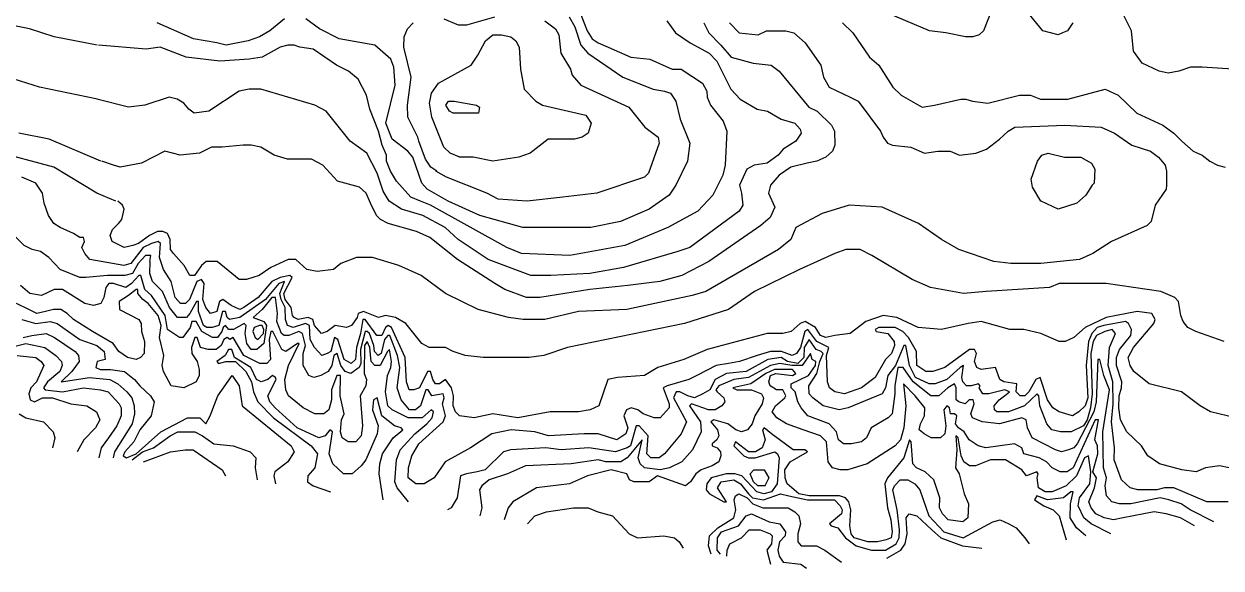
# Model space of a CAD drawing. Extents: x 3000 to 7000, y 3135 to 5000.
# Drawn here: x 3901 to 4499, y 3135 to 3406 of the extents above; entities that cross this region are included whole.
import ezdxf

# ---------------------------------------------------------------- set-up
doc = ezdxf.new("R2010")
doc.units = 0
doc.header["$MEASUREMENT"] = 0
doc.layers.add('TOPO_DIG', color=1, linetype='Continuous')

msp = doc.modelspace()

# ---------------------------------------------------------------- linework, layer by layer
at = {"layer": 'TOPO_DIG', "color": 1, "linetype": 'Continuous'}
msp.add_line((4409, 3318, 38), (4404.8125, 3325, 38), dxfattribs=at)
at = {"layer": 'TOPO_DIG', "color": 3, "linetype": 'Continuous'}
for points, elevation in [([(4384.71875, 3414), (4380.375, 3403), (4378.1875, 3401), (4375, 3400), (4371.4375, 3400), (4361.59375, 3402), (4353.3125, 3403), (4329.78125, 3413)], 32), ([(4031.34375, 3409), (4023.9375, 3403), (4018.75, 3400), (4013.125, 3398), (4002.1875, 3396), (3997.5625, 3397), (3985.8125, 3399), (3967.6875, 3407)], 44), ([(4112.96875, 3318), (4102.5, 3324), (4099.875, 3327), (4095.3125, 3340), (4092.9375, 3343), (4085.0625, 3349), (4081.9375, 3357), (4086.53125, 3376), (4085.875, 3385), (4084.40625, 3389), (4076.40625, 3396), (4058.59375, 3399), (4048.8125, 3404), (4042, 3409)], 44), ([(4173.5, 3410), (4176.3125, 3405), (4179.3125, 3396), (4182.6875, 3392), (4200.3125, 3380), (4215.40625, 3374), (4221, 3373), (4224.09375, 3372), (4226.6875, 3368), (4228.84375, 3359), (4233.65625, 3347), (4232.46875, 3338), (4226.71875, 3326), (4223.375, 3321)], 44), ([(4222.1875, 3408), (4226.59375, 3402), (4233.9375, 3397), (4243.375, 3392), (4247.15625, 3388), (4254.21875, 3374), (4258.90625, 3369), (4267.25, 3364), (4272.5625, 3363), (4279.375, 3359), (4286.09375, 3357), (4288.8125, 3354), (4289.25, 3352), (4286.625, 3348), (4280.25, 3344), (4277.75, 3341), (4272.28125, 3337), (4265.84375, 3336), (4262.125, 3334), (4258.4375, 3326), (4259.5, 3322)], 40), ([(4424.9375, 3407), (4422.21875, 3403), (4419.84375, 3402), (4417.5625, 3401), (4410.03125, 3403), (4401.8125, 3413)], 32), ([(4504.875, 3384), (4489.46875, 3385), (4483.6875, 3385), (4477.90625, 3383), (4472.5, 3382), (4468, 3383), (4459.625, 3387), (4455.21875, 3393), (4454.3125, 3403), (4450.1875, 3411)], 32), ([(4253.5, 3407), (4258.34375, 3402), (4267.90625, 3401), (4272.03125, 3403), (4281.6875, 3403), (4285.59375, 3402), (4291.21875, 3397), (4299.1875, 3386), (4300.375, 3380), (4303.3125, 3375), (4313.75, 3370), (4317.71875, 3368), (4328.90625, 3353), (4330.1875, 3350), (4332.34375, 3347), (4334.84375, 3346), (4344, 3345), (4350.9375, 3342), (4357.5625, 3343), (4363.71875, 3343), (4368.40625, 3341), (4376.5625, 3342), (4381.875, 3344), (4388.40625, 3349), (4392.75, 3353), (4396.0625, 3355), (4421, 3356), (4439.125, 3355), (4445.8125, 3352), (4454.5, 3346), (4463.8125, 3343), (4467.71875, 3340), (4471.03125, 3336), (4471.78125, 3333), (4471.75, 3326)], 36), ([(4118.78125, 3340), (4113.9375, 3342), (4110.9375, 3345), (4104.90625, 3360), (4103.6875, 3367), (4104.6875, 3372), (4108.25, 3377), (4124.5625, 3386), (4127.84375, 3391), (4131.71875, 3398), (4135.25, 3401), (4139.625, 3401), (4144.375, 3400), (4146.75, 3398), (4148.53125, 3395), (4149.1875, 3384), (4150.9375, 3374), (4156.78125, 3368), (4160.15625, 3366), (4181.78125, 3361), (4184.4375, 3357), (4182.875, 3352), (4179.90625, 3350), (4176.0625, 3349), (4162.90625, 3349), (4153.90625, 3342), (4148.25, 3340), (4135.3125, 3338), (4125.5, 3340), (4118.375, 3340)], 48), ([(3937.875, 3369), (3909, 3375), (3896.28125, 3379)], 40), ([(4083.625, 3318), (4080.59375, 3323), (4077.625, 3332), (4072.46875, 3342), (4064.15625, 3348), (4052.0625, 3363), (4046.4375, 3366), (4019.53125, 3374), (4013.65625, 3374), (4008.625, 3373), (3993.5, 3363), (3986.21875, 3362), (3983.46875, 3364), (3981, 3367), (3977.75, 3369), (3973.65625, 3370), (3961.5625, 3366), (3953.375, 3365), (3937.625, 3369)], 40), ([(3947.125, 3318), (3937.625, 3322), (3916.0625, 3335), (3886.09375, 3343), (3881.34375, 3343), (3876.0625, 3343), (3869.6875, 3341), (3863.53125, 3336), (3856.21875, 3326), (3851.75, 3319), (3845.84375, 3316), (3842.625, 3316), (3840.6875, 3319), (3838.46875, 3329), (3832.8125, 3336), (3827.6875, 3338), (3822.5, 3337), (3815.84375, 3331), (3812.71875, 3330), (3806.6875, 3330), (3803.4375, 3333), (3800.15625, 3342), (3799.09375, 3358)], 36), ([(4471.75, 3326), (4471.5, 3324), (4466.0625, 3316), (4464.125, 3308), (4462.0625, 3306), (4444.25, 3298), (4434.9375, 3292), (4428.3125, 3289), (4409, 3287), (4394.0625, 3287), (4385.5625, 3288), (4367.96875, 3294), (4359.4375, 3299), (4347.875, 3307), (4329.8125, 3315), (4313.3125, 3316), (4299.84375, 3312), (4286.71875, 3305), (4284.15625, 3299), (4277.90625, 3294), (4241.75, 3273), (4234.9375, 3271), (4202.25, 3264), (4178.125, 3263), (4161.34375, 3259), (4150.40625, 3259), (4143.09375, 3260), (4128.03125, 3264), (4111.71875, 3272), (4099.46875, 3281), (4088.40625, 3286), (4075.15625, 3290), (4067.1875, 3290), (4059.375, 3287), (4055.6875, 3284), (4047.65625, 3283), (4042.375, 3284), (4037.03125, 3289), (4033.15625, 3289), (4024.46875, 3285), (4018.59375, 3281), (4012.25, 3279), (4008.59375, 3279), (3997.6875, 3288), (3994.875, 3288), (3992.1875, 3288), (3989.8125, 3286), (3986.3125, 3281), (3984.03125, 3281), (3981.1875, 3286), (3975.875, 3292)], 36), ([(3975.875, 3292), (3974.40625, 3294), (3974.1875, 3299), (3972.8125, 3302), (3970.5625, 3303), (3967.9375, 3303), (3963.8125, 3301), (3958.375, 3297), (3955.59375, 3296), (3951.1875, 3295), (3945.1875, 3298), (3944.3125, 3301), (3945.375, 3304), (3948.375, 3307), (3950, 3309), (3951.15625, 3314), (3950.46875, 3316), (3948.0625, 3318)], 36), ([(4259.5, 3322), (4260.15625, 3316), (4258.28125, 3313), (4233.6875, 3295), (4227.65625, 3293), (4200.5, 3285), (4183.6875, 3282), (4164.3125, 3281), (4154.375, 3281), (4132.96875, 3289), (4118.03125, 3299), (4111.5, 3305), (4100.4375, 3311), (4089.6875, 3314), (4083.625, 3318)], 40), ([(4223.375, 3321), (4213.46875, 3314), (4199.15625, 3308), (4184.28125, 3305), (4158.28125, 3305), (4150.375, 3305), (4128.875, 3311), (4112.96875, 3318)], 44), ([(3913.65625, 3290), (3909.46875, 3293), (3905.21875, 3294), (3901.34375, 3296), (3895.25, 3302), (3893.09375, 3303), (3890.03125, 3303), (3886.78125, 3302), (3881.40625, 3297)], 32), ([(3958.21875, 3287), (3955.3125, 3282), (3951.625, 3281), (3942.9375, 3281), (3932.15625, 3280), (3929.0625, 3280), (3919.25, 3284), (3913.65625, 3290)], 32), ([(3964.09375, 3288), (3964.5625, 3291), (3961.875, 3291), (3958.21875, 3287)], 32), ([(4506.15625, 3210), (4493.78125, 3213), (4488.5625, 3216), (4479.15625, 3223), (4463.0625, 3227), (4455.5, 3233), (4453.625, 3236), (4452.5625, 3240), (4455.1875, 3245), (4465.40625, 3257), (4466, 3259), (4464.375, 3262), (4457.09375, 3263), (4441.53125, 3260), (4431.125, 3255), (4425.40625, 3250), (4421.1875, 3248), (4418.0625, 3248), (4408.9375, 3252), (4400.5, 3254), (4393.5625, 3254), (4379.1875, 3258), (4372.71875, 3257), (4359.3125, 3254), (4347.78125, 3255), (4337.03125, 3260), (4330.25, 3261), (4321.5625, 3258), (4313.75, 3252), (4306.15625, 3251), (4301.5625, 3250), (4299.03125, 3251), (4296.375, 3255), (4291.25, 3258), (4288.71875, 3257), (4284.375, 3253), (4280.1875, 3252), (4272.28125, 3252), (4242.3125, 3244), (4230.78125, 3239), (4217.71875, 3235), (4211.03125, 3231), (4197.625, 3230), (4192.78125, 3229), (4188.3125, 3216), (4184, 3214), (4178.0625, 3213), (4164, 3213), (4147.8125, 3210), (4135.40625, 3212), (4126.0625, 3210), (4118.6875, 3211), (4116.65625, 3213), (4115.59375, 3216), (4115.65625, 3221), (4114.6875, 3225), (4111.625, 3229), (4108.75, 3227), (4106.71875, 3227), (4105.3125, 3229), (4104.25, 3233), (4102.6875, 3233), (4098.65625, 3225), (4095.9375, 3224), (4093.46875, 3224), (4092.25, 3228), (4091.5, 3240), (4084.71875, 3255), (4083.125, 3256), (4081.75, 3255), (4079.84375, 3251), (4077.4375, 3251), (4071.5, 3259), (4070.375, 3259), (4069.3125, 3252), (4067.3125, 3245), (4066.8125, 3239), (4064.5625, 3237), (4061.125, 3239), (4057.9375, 3249), (4056.3125, 3250), (4054.375, 3243), (4052.5625, 3242), (4049.9375, 3241), (4046.1875, 3245), (4044.1875, 3249), (4043.8125, 3256), (4041.71875, 3257), (4035.625, 3255), (4032.75, 3256), (4031.84375, 3259), (4031.65625, 3265), (4029.625, 3269), (4029, 3272), (4031.21875, 3278), (4028.53125, 3277), (4021.8125, 3269), (4008.9375, 3260), (4003.875, 3259), (4002.625, 3260), (4001.75, 3263), (4000.34375, 3263), (3998.5625, 3256), (3995.25, 3255), (3992.5625, 3255), (3990.90625, 3256), (3988.40625, 3263), (3988.3125, 3268), (3987.40625, 3268), (3983.9375, 3262), (3982.40625, 3260), (3980.1875, 3260), (3977.90625, 3260), (3973.90625, 3265), (3970.28125, 3273), (3965.4375, 3278), (3963.96875, 3282), (3964.125, 3288)], 32), ([(4093.1875, 3168), (4087.5625, 3175), (4086.3125, 3178), (4087.21875, 3189), (4089, 3194), (4096.375, 3202), (4102.34375, 3207), (4104.96875, 3210), (4105.75, 3213), (4104.5625, 3214), (4100.03125, 3210), (4092.96875, 3210), (4085.09375, 3214), (4082.90625, 3216), (4081.71875, 3223), (4082.75, 3231), (4084.4375, 3235), (4084.6875, 3238), (4083.6875, 3244), (4082.75, 3243), (4079.09375, 3236), (4076.375, 3236), (4074.59375, 3238), (4073.875, 3245), (4072.5, 3248), (4071.15625, 3246), (4071.125, 3232), (4072.28125, 3229), (4071.875, 3226), (4069.09375, 3221), (4070.25, 3206), (4069.5, 3201), (4066.84375, 3198), (4063.0625, 3198), (4060.125, 3200), (4059.21875, 3203), (4059.6875, 3209), (4061.15625, 3212), (4059.03125, 3221), (4059.1875, 3231), (4057.5, 3231), (4054.8125, 3224), (4054.75, 3219), (4053.4375, 3214), (4050.9375, 3212), (4046.46875, 3212), (4040.5625, 3215), (4033.3125, 3221), (4031.875, 3224), (4031.53125, 3229), (4033.28125, 3236), (4038.625, 3247), (4037.71875, 3247), (4031.90625, 3243), (4029.9375, 3244), (4025.46875, 3253), (4024.46875, 3253), (4023.65625, 3249), (4024.25, 3239), (4022.4375, 3237), (4019.03125, 3237), (4010.96875, 3241), (4005.625, 3250), (4003.9375, 3249), (4002.6875, 3250), (4000.9375, 3249), (3999.71875, 3246), (3997.15625, 3244), (3993.1875, 3244), (3989.3125, 3245), (3987.75, 3250), (3986.5625, 3250), (3984.90625, 3245), (3985, 3242), (3987.65625, 3238), (3988.6875, 3234), (3988.59375, 3231), (3987.25, 3228), (3981.03125, 3225), (3974.625, 3226), (3970.8125, 3233), (3970.1875, 3236), (3971.0625, 3241), (3968.90625, 3250), (3969.75, 3256), (3968.28125, 3261), (3963.25, 3267), (3960.5625, 3269), (3958.0625, 3272), (3958.0625, 3274), (3957.15625, 3274), (3953.34375, 3271), (3948.78125, 3268), (3948.8125, 3264), (3958.5, 3259), (3959.71875, 3257), (3959.84375, 3253), (3961.4375, 3248), (3961.1875, 3242), (3959.375, 3240), (3957.1875, 3239), (3952.875, 3240), (3948.5625, 3243), (3945.71875, 3247), (3935.4375, 3253), (3925.875, 3259), (3922.78125, 3262), (3919.53125, 3264), (3915.9375, 3264), (3911.90625, 3263), (3907.5625, 3262), (3903.65625, 3264), (3897.4375, 3267)], 28), ([(3900.15625, 3259), (3907.0625, 3257), (3914.25, 3258), (3917.75, 3257), (3929.0625, 3249), (3937.5625, 3246), (3941.1875, 3243), (3941.75, 3239), (3937.8125, 3238), (3937.0625, 3235), (3939.25, 3234), (3944.46875, 3234), (3951.40625, 3233), (3956.4375, 3229), (3958.96875, 3226), (3964.3125, 3221), (3966.15625, 3218), (3964.6875, 3211), (3959.0625, 3204), (3956.03125, 3198), (3951.59375, 3193), (3950.75, 3191), (3952.3125, 3190), (3957.25, 3192), (3969.53125, 3203), (3982.84375, 3210), (3986.375, 3210), (3988.9375, 3210), (3991.9375, 3207), (3994.21875, 3211), (3998, 3221), (4005.125, 3231), (4008.59375, 3226), (4010.1875, 3216), (4034.625, 3196), (4036.0625, 3193), (4032.9375, 3188), (4026.4375, 3183), (4026, 3181), (4026.875, 3177)], 28), ([(4020.21875, 3256), (4018.78125, 3256), (4016.15625, 3255), (4015.5, 3253), (4016.59375, 3250), (4017.9375, 3249), (4020.8125, 3252), (4021, 3254), (4020.15625, 3256)], 32), ([(4502.53125, 3168), (4491.8125, 3168), (4475.375, 3175), (4470.6875, 3175), (4466.875, 3174), (4457.4375, 3174), (4453.65625, 3175), (4449.1875, 3179), (4445.6875, 3189), (4445.78125, 3195), (4444.3125, 3208), (4445.09375, 3217), (4444.90625, 3228), (4442.5625, 3236), (4443.21875, 3245), (4446.25, 3252), (4444.6875, 3254), (4440.9375, 3253), (4436.8125, 3251), (4435.125, 3248), (4433.9375, 3242), (4434.625, 3222), (4433.78125, 3215), (4432.15625, 3209), (4430.21875, 3206), (4424.0625, 3203), (4418.78125, 3203), (4414.53125, 3204), (4411.96875, 3207), (4408.5, 3216), (4407.9375, 3221), (4407.15625, 3222), (4400.875, 3216), (4392.8125, 3213), (4386.9375, 3213), (4385.90625, 3214), (4385.71875, 3216), (4388.125, 3219), (4390.875, 3221), (4393.3125, 3223), (4390.9375, 3224), (4382.96875, 3222), (4380.0625, 3222), (4378.1875, 3225), (4378.75, 3226), (4377.9375, 3227), (4374.125, 3226), (4371.9375, 3226), (4370.0625, 3228), (4369.46875, 3230), (4370.4375, 3236), (4368.6875, 3235), (4362, 3229), (4356.28125, 3227), (4353.1875, 3227), (4346.375, 3230), (4343.40625, 3236), (4341.53125, 3246), (4340.5625, 3246), (4336.34375, 3236), (4332.5, 3231), (4331.40625, 3225), (4329.6875, 3222), (4312.8125, 3215), (4308.21875, 3214), (4300.34375, 3216), (4295.09375, 3220), (4293.375, 3222), (4293.1875, 3226), (4297.1875, 3232), (4298.5625, 3238), (4300.3125, 3242), (4299.25, 3243), (4296.78125, 3244), (4293.34375, 3249), (4290.84375, 3245), (4290.59375, 3240), (4287.6875, 3237), (4282.5, 3238), (4279.375, 3240), (4272.6875, 3239), (4261.8125, 3233), (4251.96875, 3232), (4246.3125, 3229), (4243.71875, 3224), (4240.15625, 3222), (4236.0625, 3220), (4232.75, 3221), (4228.6875, 3223), (4226.8125, 3223), (4225.5625, 3220), (4232.03125, 3208), (4229.3125, 3202), (4221.125, 3192), (4218.4375, 3190), (4214.1875, 3190), (4212.1875, 3192), (4212.90625, 3201), (4208.34375, 3206), (4206.84375, 3206), (4204, 3196), (4202.4375, 3195), (4196.65625, 3193), (4183.34375, 3195), (4169.40625, 3194), (4161.875, 3195), (4144.09375, 3194), (4140.59375, 3193), (4131.5625, 3184), (4127.4375, 3183), (4122.09375, 3182), (4119.21875, 3181), (4117.4375, 3170), (4114.53125, 3165), (4112.625, 3164)], 28), ([(3890.375, 3244), (3902.09375, 3247), (3911.625, 3245), (3917.03125, 3241), (3920, 3238), (3920.25, 3236), (3919.125, 3233), (3912.90625, 3228), (3910.875, 3225), (3911.8125, 3224), (3920.375, 3223), (3930.875, 3225), (3939.375, 3224), (3943.1875, 3223), (3948.65625, 3217), (3949.6875, 3215), (3949.78125, 3211), (3947.5, 3206), (3943.46875, 3200), (3939.75, 3195), (3938.53125, 3190)], 32), ([(4485.75, 3156), (4478.78125, 3160), (4471.59375, 3162), (4465.53125, 3163), (4460.4375, 3162), (4450.0625, 3160), (4445.25, 3159), (4440.625, 3160), (4436.40625, 3162), (4434.125, 3165), (4433.03125, 3168), (4435.84375, 3175), (4436.8125, 3180), (4435, 3183), (4437.46875, 3192), (4437.34375, 3196), (4435.90625, 3199), (4437.78125, 3209), (4436.15625, 3209), (4425.125, 3185), (4422.1875, 3183), (4418.71875, 3183), (4414.71875, 3185), (4411.78125, 3188), (4408.21875, 3190), (4400.5625, 3192), (4399.5625, 3195), (4395.8125, 3197), (4381.5, 3195), (4377.75, 3196), (4373.1875, 3199), (4370.65625, 3203), (4367.84375, 3205), (4366.4375, 3207), (4367.0625, 3211), (4365.8125, 3212), (4363.84375, 3212), (4363.3125, 3215), (4362, 3216), (4360.5, 3214), (4361.46875, 3206), (4361, 3202), (4358.9375, 3200), (4354.1875, 3200), (4350.65625, 3202), (4348.28125, 3204), (4348.8125, 3207), (4350.8125, 3211), (4351.125, 3215), (4346.28125, 3221), (4340.46875, 3227), (4341.5, 3216), (4340.625, 3205), (4338.875, 3199), (4336.25, 3196), (4322.28125, 3187), (4312.5625, 3184), (4308.71875, 3184), (4304.875, 3185), (4302.75, 3188), (4301.875, 3198), (4298.875, 3201), (4290.375, 3204), (4282.03125, 3207), (4277.1875, 3210), (4274.875, 3213), (4276.4375, 3216), (4281.125, 3220), (4281.625, 3221), (4280.0625, 3224), (4276.9375, 3224), (4273.875, 3226), (4273.125, 3228), (4273.90625, 3231), (4276.625, 3232), (4285, 3231), (4286.625, 3232), (4284.9375, 3234), (4275.9375, 3234), (4271.625, 3232), (4264.125, 3227), (4255.1875, 3225), (4257.09375, 3224), (4264.53125, 3224), (4269.46875, 3222), (4270.53125, 3220), (4269.90625, 3217), (4266.09375, 3211), (4264.90625, 3207), (4262.5, 3204), (4259.46875, 3203), (4256.65625, 3204), (4252.6875, 3207), (4245.625, 3209), (4244.25, 3208), (4247.5625, 3204), (4248.21875, 3201), (4247.25, 3199), (4244.84375, 3197), (4244.875, 3196), (4247.3125, 3195), (4248.9375, 3193), (4249.25, 3191), (4248.25, 3188), (4244.875, 3186), (4239.3125, 3184), (4236.75, 3182), (4234.03125, 3178), (4231.5625, 3176), (4217.59375, 3181), (4213.3125, 3178), (4209.625, 3178), (4205.8125, 3178), (4203.625, 3179), (4202.1875, 3182), (4194.46875, 3184), (4182.625, 3181), (4173.6875, 3177), (4157.0625, 3175), (4145.25, 3168), (4143.03125, 3165), (4140.9375, 3159)], 24), ([(3898.84375, 3212), (3902.0625, 3210), (3910.96875, 3208), (3915.6875, 3203), (3916.53125, 3200), (3915.40625, 3195)], 36), ([(3960.9375, 3188), (3974.34375, 3193), (3981.6875, 3194), (3985.71875, 3194), (4000.1875, 3184), (4001.84375, 3181)], 32), ([(4271.53125, 3176), (4267.6875, 3176), (4265.5, 3178), (4263.875, 3182), (4265.625, 3184), (4268.25, 3184), (4270.8125, 3184), (4273.1875, 3180), (4271.15625, 3176)], 24), ([(4244.3125, 3142), (4243.0625, 3146), (4243.59375, 3151), (4247.65625, 3155), (4255.6875, 3160), (4256.75, 3164), (4255.84375, 3169), (4256.4375, 3171), (4258.21875, 3172), (4262.34375, 3170), (4265.125, 3167), (4270.21875, 3165), (4282.78125, 3165), (4286.15625, 3163), (4288.1875, 3161), (4289, 3157), (4287.59375, 3152), (4287.59375, 3148), (4289.25, 3146), (4292.65625, 3146), (4296.96875, 3146), (4301.09375, 3144), (4309.46875, 3138)], 24), ([(4431.4375, 3151), (4426.84375, 3155), (4423.65625, 3160), (4423.75, 3167), (4425.15625, 3173), (4424, 3173), (4420.34375, 3170), (4412.25, 3169), (4407, 3171), (4405.78125, 3169), (4410.40625, 3166), (4415.125, 3164), (4418.1875, 3161), (4421.625, 3149)], 20), ([(4152.6875, 3157), (4156.3125, 3161), (4162.1875, 3163), (4175.53125, 3165), (4183, 3165), (4187.8125, 3163), (4195.15625, 3161), (4203.375, 3152), (4207.625, 3150), (4220.78125, 3151), (4226.09375, 3150), (4228.375, 3148), (4230.4375, 3145)], 24), ([(4332, 3140), (4339.125, 3144), (4341.25, 3147), (4342.28125, 3152), (4341.75, 3160), (4343.25, 3162), (4347.0625, 3161), (4354.5625, 3154), (4358.96875, 3150), (4369.8125, 3146), (4379.5, 3145)], 24), ([(4252.25, 3141), (4252.375, 3144), (4253.71875, 3147), (4259.46875, 3150), (4263.28125, 3154), (4268.8125, 3154), (4273.75, 3152), (4274.75, 3151), (4274.4375, 3147), (4272.15625, 3144), (4274.0625, 3137)], 28)]:
    msp.add_lwpolyline(points, dxfattribs=dict(at, elevation=elevation))
at = {"layer": 'TOPO_DIG', "color": 1, "linetype": 'Continuous'}
for points, elevation in [([(4110.84375, 3409), (4118.09375, 3406), (4122.34375, 3406), (4136.25, 3410)], 46), ([(4161.21875, 3408), (4166.65625, 3404), (4168.34375, 3401), (4169.34375, 3392), (4174.0625, 3384), (4174.875, 3381), (4179.28125, 3376), (4203.25, 3365), (4211.1875, 3355), (4217.84375, 3350), (4218.34375, 3347), (4213.0625, 3332), (4211, 3330), (4187.25, 3322), (4170.3125, 3320)], 46), ([(4178.9375, 3412), (4182.5, 3403), (4184.9375, 3399), (4188, 3397), (4193, 3395), (4204.1875, 3390), (4213.6875, 3389), (4224.875, 3384), (4229.375, 3384), (4240.0625, 3377), (4242.15625, 3373), (4242.34375, 3370), (4244, 3366), (4250.375, 3358), (4252.15625, 3353), (4251.34375, 3336), (4250.25, 3331), (4245.125, 3321)], 42), ([(3937.6875, 3396), (3916.28125, 3400), (3903.96875, 3404), (3894, 3406)], 42), ([(4107.40625, 3333), (4104.34375, 3335), (4101.71875, 3339), (4098.40625, 3348), (4097.875, 3350), (4092.9375, 3360), (4092.75, 3366), (4094.5, 3380), (4090.9375, 3395), (4091.03125, 3400), (4092.6875, 3404), (4095.53125, 3407)], 46), ([(4240.6875, 3407), (4243.15625, 3402), (4249.21875, 3396), (4254.40625, 3390), (4265.40625, 3387), (4274.25, 3386), (4278.3125, 3383), (4293.09375, 3365), (4297.3125, 3363), (4304.4375, 3356), (4306, 3353), (4306.125, 3346), (4305, 3343), (4301.6875, 3340), (4297.1875, 3338), (4292.3125, 3337), (4284.0625, 3335), (4278.34375, 3331), (4274, 3326), (4273, 3322)], 38), ([(4309.875, 3407), (4315.0625, 3402), (4323.4375, 3390), (4328.0625, 3386), (4335, 3375), (4339.25, 3371), (4349.71875, 3365), (4355.875, 3366), (4368.96875, 3369), (4371.5, 3369), (4374.78125, 3368), (4382.4375, 3367), (4398.3125, 3371), (4403.75, 3371), (4408.875, 3369), (4422.46875, 3369), (4441.0625, 3374), (4447.625, 3371), (4457, 3362), (4469.96875, 3356), (4475.375, 3352), (4479.46875, 3348), (4485.03125, 3343), (4489.59375, 3341), (4493.34375, 3338), (4497.25, 3336), (4501.09375, 3335)], 34), ([(4099.15625, 3318), (4094.34375, 3320), (4087.25, 3328), (4084.1875, 3333), (4082.25, 3338), (4082.28125, 3341), (4080.09375, 3346), (4078.21875, 3353), (4073.875, 3364), (4072.25, 3371), (4068.0625, 3379), (4063.3125, 3383), (4057.21875, 3386), (4045.5625, 3394), (4039, 3395), (4036.15625, 3396), (4032.875, 3396), (4029.1875, 3395), (4020.125, 3390), (4013.71875, 3389), (3999, 3388), (3982.15625, 3390), (3969.28125, 3395), (3962.21875, 3394), (3938.375, 3396)], 42), ([(4126.75, 3362), (4115.53125, 3362), (4113.6875, 3363), (4111.875, 3366), (4113.25, 3368), (4116.0625, 3368), (4127.15625, 3366), (4128.59375, 3365), (4128.125, 3362), (4126.625, 3362)], 50), ([(3939.625, 3338), (3913.78125, 3349), (3898.625, 3352)], 38), ([(4074.25, 3317), (4072.0625, 3322), (4068.6875, 3325), (4057.75, 3328), (4050.46875, 3336), (4044.78125, 3339), (4032.84375, 3339), (4026.125, 3341), (4019.4375, 3345), (4014.6875, 3346), (4010.6875, 3346), (4000.1875, 3345), (3994.90625, 3345), (3988.875, 3342), (3979.15625, 3341), (3971.59375, 3343), (3959.84375, 3337), (3949.25, 3335), (3945.8125, 3336), (3940.03125, 3338)], 38), ([(4404.8125, 3325), (4404.09375, 3329), (4407.34375, 3338), (4409.5, 3341), (4412.65625, 3342), (4420.78125, 3340), (4429, 3340), (4434.34375, 3337), (4435.9375, 3334), (4435.65625, 3327), (4434.625, 3326)], 38), ([(3968.9375, 3290), (3969.4375, 3297), (3968.1875, 3298), (3964.90625, 3297), (3960.75, 3295), (3954.5625, 3287), (3951, 3286), (3934.0625, 3289), (3931.5625, 3292), (3930.03125, 3295), (3931.375, 3298), (3930.96875, 3300), (3929.15625, 3300), (3925.96875, 3302), (3919.28125, 3305), (3916.125, 3307), (3913.5, 3311), (3911.21875, 3317), (3910.375, 3322), (3907.15625, 3327), (3900.125, 3330)], 34), ([(4138.0625, 3319), (4132.375, 3322), (4112.1875, 3330), (4106.90625, 3333)], 46), ([(4434.625, 3326), (4431.40625, 3321), (4426.90625, 3317), (4417.71875, 3314), (4409.1875, 3318)], 38), ([(4273, 3322), (4276.1875, 3315), (4273.8125, 3310), (4269.15625, 3306), (4243.1875, 3288), (4229.625, 3281), (4218.71875, 3278), (4202.6875, 3276), (4183.71875, 3274), (4158.8125, 3270), (4152.0625, 3270), (4141.3125, 3274), (4136.40625, 3277), (4117.71875, 3289), (4103.8125, 3300), (4097.1875, 3303), (4083.09375, 3307), (4079.1875, 3309), (4077.1875, 3311), (4074.25, 3317)], 38), ([(4245.125, 3321), (4237.625, 3313), (4222.6875, 3305), (4201.1875, 3296), (4173.8125, 3291), (4149.6875, 3292), (4142.34375, 3295), (4104.125, 3316), (4099.1875, 3318)], 42), ([(4170.3125, 3320), (4152.5, 3318), (4138.0625, 3319)], 46), ([(4500.53125, 3248), (4486.3125, 3253), (4482.4375, 3255), (4480.0625, 3258), (4478.84375, 3261), (4477.71875, 3268), (4475.90625, 3270), (4468.9375, 3273), (4441.6875, 3277), (4425, 3277), (4418.125, 3277), (4413.375, 3275), (4381.6875, 3273), (4370.4375, 3272), (4353.9375, 3275), (4344.6875, 3279), (4324.625, 3291), (4318.75, 3294), (4311.6875, 3294), (4306.1875, 3292), (4288.40625, 3284), (4265.96875, 3273), (4253.0625, 3264), (4231.03125, 3257), (4172.6875, 3245), (4160.84375, 3241), (4153.53125, 3240), (4130.4375, 3240), (4121.46875, 3241), (4115.4375, 3243), (4111.625, 3245), (4103.5625, 3245), (4099.9375, 3247), (4091.875, 3257), (4086.75, 3260), (4081.6875, 3261), (4078.1875, 3260), (4070.6875, 3263), (4068, 3262), (4067.5, 3260), (4064.6875, 3256), (4062.1875, 3255), (4056.625, 3256), (4052.59375, 3253), (4049.6875, 3252), (4046.3125, 3256), (4045.5, 3259), (4043.0625, 3260), (4038.0625, 3259), (4036.125, 3260), (4035.25, 3261), (4034.625, 3265), (4031.5625, 3269), (4030.9375, 3272), (4035.125, 3280), (4033.96875, 3281), (4029.125, 3280), (4024.9375, 3278), (4018.125, 3270), (4011.0625, 3265), (4009, 3264), (4004.6875, 3266), (4000.46875, 3269), (3998.875, 3268), (3997.5625, 3263), (3994.3125, 3262), (3991.9375, 3265), (3990.53125, 3269), (3991.25, 3277), (3989.8125, 3279), (3987.5625, 3278), (3983.8125, 3269), (3981.875, 3267), (3979.375, 3267), (3976.625, 3270), (3974.625, 3278), (3970.78125, 3284), (3968.9375, 3290)], 34), ([(4512.71875, 3183), (4498.25, 3186), (4491.1875, 3185), (4486.625, 3183), (4479.375, 3184), (4468.25, 3187), (4462.375, 3191), (4459.3125, 3196), (4452, 3203), (4448.84375, 3209), (4447.9375, 3215), (4448.0625, 3221), (4449.3125, 3225), (4449.5, 3228), (4446.84375, 3236), (4446.6875, 3240), (4448.1875, 3244), (4453.875, 3251), (4454.28125, 3254), (4452.84375, 3257), (4451.34375, 3258), (4440.4375, 3256), (4437.0625, 3255), (4434.53125, 3252), (4432.71875, 3248), (4431.59375, 3236), (4432.4375, 3220), (4431.125, 3216), (4427.90625, 3213), (4424.78125, 3211), (4418.21875, 3213), (4415, 3215), (4412.3125, 3219), (4408.625, 3230), (4406.4375, 3229), (4402.9375, 3223), (4400.96875, 3221), (4398.625, 3221), (4396.625, 3223), (4397, 3227), (4390.53125, 3228), (4388.5625, 3229), (4386.375, 3235), (4379.15625, 3234), (4377.0625, 3235), (4375.9375, 3238), (4376.78125, 3242), (4375.90625, 3244), (4373.28125, 3244), (4361.125, 3235), (4355.0625, 3233), (4351.5, 3233), (4347.125, 3236), (4346.875, 3243), (4342.9375, 3250), (4340.125, 3253), (4336.3125, 3255), (4328.125, 3255), (4326.1875, 3254), (4326.78125, 3253), (4332.65625, 3252), (4335.8125, 3248), (4335.96875, 3246), (4334.34375, 3242), (4331.40625, 3239), (4326.1875, 3230), (4319.4375, 3225), (4310.9375, 3222), (4306.03125, 3223), (4303.46875, 3225), (4302.4375, 3228), (4301.9375, 3241), (4303.15625, 3245), (4297.09375, 3248), (4292.65625, 3254), (4291.125, 3253), (4289, 3245), (4286.9375, 3242), (4284.875, 3241), (4279.4375, 3243), (4274.0625, 3243), (4267.375, 3241), (4258.5, 3238), (4252.96875, 3237), (4246.8125, 3236), (4237.15625, 3231), (4233.28125, 3229), (4222.375, 3226), (4220.4375, 3225), (4223.34375, 3217), (4223.34375, 3215), (4218.96875, 3210), (4215.84375, 3210), (4210.375, 3212), (4207.75, 3214), (4204.375, 3215), (4202.03125, 3214), (4200.78125, 3211), (4202.8125, 3205), (4201.71875, 3202), (4197.1875, 3199), (4187.96875, 3202), (4180.90625, 3202), (4163.1875, 3201), (4156.25, 3203), (4144.40625, 3204), (4134.78125, 3202), (4124.125, 3195), (4111.5, 3188), (4106.0625, 3180), (4101.03125, 3177), (4096.90625, 3177), (4092.96875, 3180), (4093.25, 3185), (4094.90625, 3191), (4098.3125, 3197), (4110.59375, 3208), (4111.75, 3211), (4110.1875, 3217), (4111, 3220), (4110.53125, 3222), (4104.90625, 3221), (4103.03125, 3224), (4101.8125, 3224), (4099.15625, 3216), (4096.75, 3214), (4093.78125, 3214), (4089.59375, 3219), (4087.5, 3225), (4088.8125, 3235), (4087.78125, 3241), (4083.875, 3251), (4082.96875, 3251), (4081.28125, 3249), (4079.5, 3242), (4078.125, 3241), (4076.1875, 3243), (4075.875, 3246), (4073.78125, 3252), (4072.5, 3253), (4071.5, 3253), (4069.3125, 3244), (4069.40625, 3237), (4068.625, 3235), (4064.4375, 3232), (4061.59375, 3233), (4059.34375, 3236), (4057.5625, 3242), (4056, 3241), (4054.9375, 3236), (4053.0625, 3233), (4049.4375, 3231), (4045.96875, 3230), (4043.5, 3231), (4040.5625, 3236), (4040.625, 3242), (4041.8125, 3246), (4040.25, 3252), (4038.4375, 3253), (4033.5, 3251), (4031.125, 3251), (4029.75, 3252), (4027.53125, 3258), (4027.71875, 3262), (4026.8125, 3270), (4025.03125, 3270), (4020.21875, 3264), (4015.625, 3260), (4021.03125, 3258), (4022.375, 3256), (4021.03125, 3247), (4017.4375, 3244), (4014.625, 3244), (4012.53125, 3247), (4011.6875, 3252), (4012.0625, 3256), (4011.21875, 3257), (4005.875, 3254), (4003.5625, 3254), (4001.8125, 3256), (4000.625, 3255), (4000.0625, 3253), (3997.875, 3250), (3995.3125, 3250), (3989.9375, 3253), (3987.25, 3258), (3984.96875, 3258), (3984.25, 3255), (3980.5625, 3250), (3978.90625, 3250), (3972.9375, 3254), (3971.6875, 3261), (3964.8125, 3271), (3961.46875, 3274), (3959.5625, 3281), (3958.625, 3281), (3954.9375, 3277), (3952.0625, 3275), (3945.96875, 3277), (3943.625, 3277), (3942.09375, 3275), (3941.09375, 3270), (3939.53125, 3267), (3935.875, 3266), (3931.53125, 3267), (3920.375, 3274), (3916.34375, 3274), (3910, 3271), (3904.1875, 3272), (3899.5, 3276)], 30), ([(3900.78125, 3250), (3905.03125, 3251), (3912.1875, 3252), (3916.5, 3250), (3926.75, 3243), (3928.4375, 3241), (3928.71875, 3238), (3925.125, 3233), (3919.6875, 3228), (3933.84375, 3230), (3944.09375, 3229), (3948.125, 3227), (3952.59375, 3223), (3955.03125, 3220), (3956.15625, 3216), (3956.34375, 3212), (3955.25, 3207), (3946.4375, 3193), (3945.78125, 3190)], 30), ([(3897.75, 3241), (3907.0625, 3240), (3909.71875, 3238), (3911.125, 3236), (3907.40625, 3228), (3904.53125, 3225), (3903.5625, 3222), (3904.25, 3219), (3906.375, 3218), (3910.5, 3220), (3915.46875, 3220), (3924.5625, 3217), (3932.5, 3216), (3937.375, 3213), (3939.03125, 3209), (3936.90625, 3205), (3931.15625, 3199), (3927.8125, 3193)], 34), ([(4080.53125, 3169), (4078.625, 3182), (4078.90625, 3187), (4080.28125, 3192), (4085.53125, 3200), (4090.4375, 3204), (4089.46875, 3205), (4086.25, 3206), (4079.8125, 3211), (4077.625, 3220), (4075.6875, 3219), (4075.1875, 3214), (4078.03125, 3206), (4077.5, 3202), (4071.84375, 3189), (4069.5625, 3186), (4065, 3182), (4060.6875, 3182), (4055.4375, 3187), (4053.59375, 3192), (4055.21875, 3203), (4053.9375, 3204), (4051.625, 3201), (4048.4375, 3200), (4037.625, 3205), (4026.5625, 3215), (4023.9375, 3218), (4022.90625, 3221), (4027.125, 3229), (4026.84375, 3230), (4025.375, 3231), (4022.96875, 3229), (4019.625, 3228), (4017.28125, 3229), (4014.4375, 3235), (4006.28125, 3240), (4004.90625, 3244), (4003.375, 3244), (4001.71875, 3241), (3997.5625, 3238), (3998.3125, 3237), (4002.0625, 3238), (4006.78125, 3238), (4012.03125, 3233), (4014.78125, 3228), (4015.75, 3223), (4017.90625, 3218), (4025.875, 3210), (4044.625, 3196), (4047.6875, 3192), (4046.375, 3185), (4042.875, 3181), (4042.71875, 3178), (4045.59375, 3176), (4054.1875, 3173)], 26), ([(4495.4375, 3158), (4483.5625, 3164), (4479.125, 3167), (4472.96875, 3169), (4468.625, 3170), (4453.96875, 3167), (4448.34375, 3167), (4444.4375, 3168), (4441.8125, 3171), (4441.0625, 3176), (4441.8125, 3180), (4440.28125, 3185), (4439.9375, 3203), (4443.34375, 3224), (4440.40625, 3231), (4438.5, 3239), (4437.375, 3239), (4436.625, 3218), (4435.5, 3213), (4427.09375, 3197), (4425.40625, 3195), (4422.84375, 3194), (4419.28125, 3193), (4416.375, 3194), (4404.65625, 3200), (4402.40625, 3205), (4401.65625, 3209), (4399.53125, 3210), (4388.28125, 3207), (4379.65625, 3208), (4374.9375, 3210), (4374.0625, 3212), (4375.65625, 3217), (4375.21875, 3219), (4373.25, 3219), (4371.1875, 3217), (4368.09375, 3218), (4366.625, 3219), (4366.75, 3225), (4365.9375, 3227), (4362.53125, 3225), (4358.03125, 3221), (4354.125, 3221), (4345.1875, 3228), (4340.28125, 3235), (4339, 3235), (4337.5, 3235), (4336.03125, 3226), (4336.125, 3222), (4334.71875, 3212), (4332.75, 3210), (4324.25, 3205), (4321.9375, 3200), (4319.4375, 3198), (4314.40625, 3197), (4310.4375, 3197), (4307.90625, 3199), (4306.875, 3203), (4303.28125, 3207), (4292.5625, 3211), (4289.3125, 3215), (4287.71875, 3218), (4286.375, 3223), (4284.28125, 3225), (4284.375, 3227), (4293, 3231), (4296.46875, 3236), (4296.625, 3238), (4294.78125, 3239), (4293.96875, 3242), (4289.8125, 3236), (4284.71875, 3236), (4278.6875, 3237), (4273.9375, 3236), (4263.0625, 3230), (4255.71875, 3229), (4248.25, 3226), (4246.6875, 3224), (4247.28125, 3223), (4250.625, 3220), (4251.25, 3218), (4249.65625, 3216), (4246.34375, 3214), (4243.09375, 3214), (4234.5625, 3217), (4233.59375, 3216), (4239.09375, 3208), (4239.34375, 3203), (4235.03125, 3194), (4229.75, 3188), (4223.625, 3185), (4218.9375, 3184), (4211.09375, 3185), (4208.90625, 3187), (4207.90625, 3190), (4209.875, 3199), (4202.375, 3190), (4199.28125, 3188), (4191.75, 3188), (4187.96875, 3189), (4174.4375, 3187), (4151.625, 3186), (4142.6875, 3182), (4133.46875, 3179), (4129.75, 3176), (4128.625, 3174), (4129.84375, 3165), (4128.8125, 3161)], 26), ([(4443.96875, 3152), (4434.1875, 3157), (4430.375, 3160), (4427.5625, 3166), (4428.28125, 3170), (4433.5, 3177), (4433.96875, 3183), (4432.71875, 3191), (4430.8125, 3190), (4426.75, 3181), (4421.5625, 3176), (4414.5625, 3173), (4411.1875, 3173), (4407.75, 3175), (4407.125, 3180), (4407.6875, 3182), (4406.9375, 3183), (4401.75, 3181), (4399.46875, 3184), (4391.375, 3189), (4383.84375, 3189), (4376.375, 3186), (4373.28125, 3186), (4370.5625, 3188), (4369.1875, 3191), (4367.6875, 3200), (4366.5625, 3201), (4367.03125, 3194), (4366.40625, 3185), (4368.28125, 3182), (4370.71875, 3172), (4372.84375, 3167), (4372.5625, 3160), (4370, 3158), (4362.6875, 3159), (4359.84375, 3162), (4358.34375, 3165), (4358.46875, 3170), (4355.5625, 3179), (4351.25, 3183), (4346.8125, 3185), (4345, 3187), (4344.25, 3198), (4343.40625, 3199), (4340.5625, 3190), (4332.34375, 3180), (4331.15625, 3177), (4332.375, 3165), (4334.125, 3159), (4334.8125, 3153), (4334.1875, 3150), (4331.8125, 3149), (4327.5, 3148), (4322.625, 3148), (4315.75, 3150), (4314.34375, 3152), (4313.53125, 3156), (4314.03125, 3164), (4313.125, 3168), (4311.4375, 3170), (4308.4375, 3171), (4293.28125, 3171), (4288.1875, 3172), (4282.375, 3177), (4281.28125, 3180), (4281.15625, 3184), (4283.8125, 3188), (4292.40625, 3193), (4291.09375, 3194), (4285.3125, 3194), (4274.4375, 3202), (4270.875, 3205), (4270, 3204), (4271.3125, 3199), (4269.8125, 3195), (4266.4375, 3193), (4262.9375, 3193), (4256.53125, 3198), (4255.75, 3196), (4260.71875, 3191), (4262.96875, 3190), (4266.40625, 3190), (4276.09375, 3193), (4277.5, 3192), (4278.34375, 3190), (4277.3125, 3177), (4274.46875, 3173), (4270.625, 3172), (4267.15625, 3173), (4259.625, 3181), (4256.15625, 3182), (4251.90625, 3182), (4244.34375, 3180), (4242.1875, 3177), (4241.875, 3174), (4243.5, 3172), (4250.625, 3168), (4252.09375, 3168), (4247.4375, 3175), (4249.40625, 3178), (4255.75, 3179), (4259, 3177), (4262.9375, 3172), (4265, 3170), (4270.5625, 3169), (4278.9375, 3172), (4283.1875, 3171), (4292.4375, 3169), (4305.96875, 3169), (4308.78125, 3166), (4309.84375, 3164), (4309.40625, 3162), (4303.4375, 3157), (4304.25, 3156), (4307.59375, 3155), (4311.4375, 3150), (4316.71875, 3146), (4324.46875, 3144), (4331.34375, 3144), (4336.8125, 3147), (4338.1875, 3150), (4338.46875, 3154), (4337.3125, 3164), (4335.125, 3174), (4335.875, 3176), (4338.75, 3179), (4342.625, 3179), (4346, 3177), (4348.625, 3174), (4353, 3161), (4360.5, 3153), (4370.15625, 3150), (4385.03125, 3158), (4388.75, 3159), (4393.0625, 3157), (4396.59375, 3155), (4401.0625, 3150), (4403.09375, 3147)], 22), ([(3955.25, 3189), (3960.375, 3193), (3965.9375, 3195), (3974.25, 3201), (3978, 3203), (3986.5, 3203), (3990.34375, 3201), (3995.9375, 3197), (4005.59375, 3196), (4014.21875, 3193), (4017, 3190), (4016.625, 3185), (4017.5625, 3179)], 30), ([(4248.9375, 3142), (4247.375, 3144), (4247.5, 3150), (4249.59375, 3153), (4257.96875, 3156), (4261.90625, 3161), (4264.46875, 3162), (4273.34375, 3158), (4278.59375, 3157), (4281.53125, 3153), (4281.28125, 3151), (4278.4375, 3148), (4277.59375, 3144), (4278.3125, 3141), (4280.3125, 3138), (4289.1875, 3137), (4292, 3135)], 26)]:
    msp.add_lwpolyline(points, dxfattribs=dict(at, elevation=elevation))

doc.saveas('drawing.dxf')
